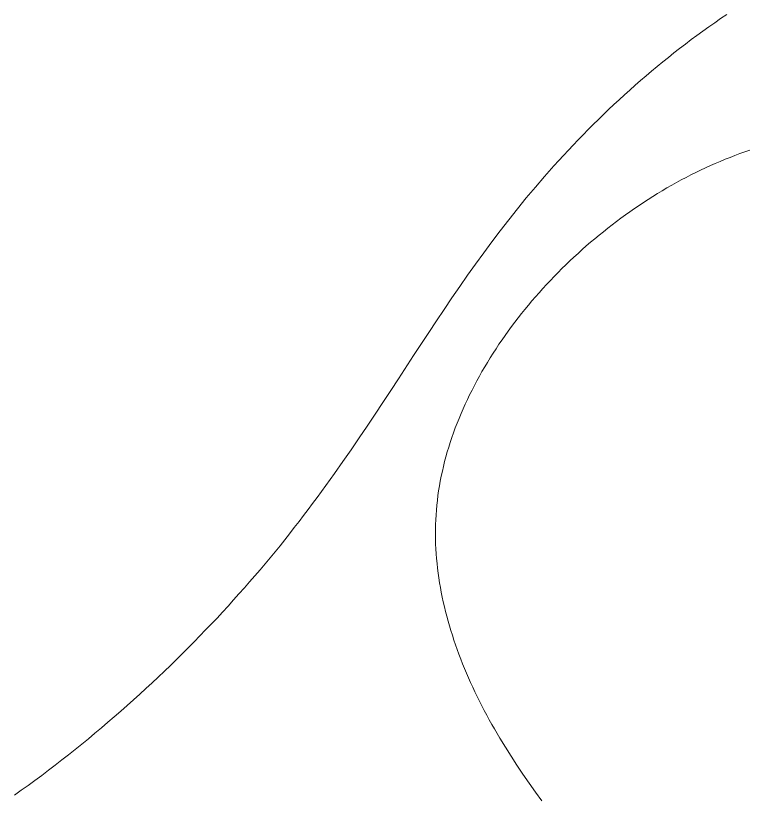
# Model space of a CAD drawing. Header units: inches. Extents: x 0.5 to 31.5, y 7.5 to 12.3.
# Drawn here: x 14.493 to 15.603, y 9.494 to 10.677 of the extents above; entities that cross this region are included whole.
import ezdxf

# ---------------------------------------------------------------- set-up
doc = ezdxf.new("R2010")
doc.units = ezdxf.units.IN
doc.header["$MEASUREMENT"] = 0
doc.layers.add('Layer 1', color=7, linetype='Continuous')

msp = doc.modelspace()

# ---------------------------------------------------------------- linework, layer by layer
at = {"layer": 'Layer 1', "lineweight": 0}
for points in [[(14.4908, 9.4973), (14.5012, 9.5047), (14.5115, 9.5121), (14.5218, 9.5197), (14.5321, 9.5273), (14.5423, 9.535), (14.5525, 9.5428), (14.5626, 9.5506), (14.5727, 9.5586), (14.5827, 9.5666), (14.5927, 9.5746), (14.6027, 9.5828), (14.6126, 9.591), (14.6224, 9.5992), (14.6322, 9.6076), (14.6419, 9.616), (14.6516, 9.6244), (14.6612, 9.6329), (14.6708, 9.6414), (14.6803, 9.65), (14.6897, 9.6587), (14.6991, 9.6674), (14.7084, 9.6761), (14.7176, 9.6849), (14.7267, 9.6937), (14.7358, 9.7026), (14.7448, 9.7114), (14.7538, 9.7204), (14.7626, 9.7293), (14.7714, 9.7383), (14.7801, 9.7473), (14.7887, 9.7563), (14.7973, 9.7653), (14.8057, 9.7744), (14.8141, 9.7835), (14.8224, 9.7926), (14.8305, 9.8017), (14.8386, 9.8108), (14.8466, 9.8199), (14.8545, 9.829), (14.8623, 9.8382), (14.87, 9.8473), (14.8777, 9.8564), (14.8852, 9.8656), (14.8926, 9.8747), (14.8999, 9.8838), (14.9071, 9.8929), (14.9142, 9.9021), (14.9213, 9.9112), (14.9282, 9.9203), (14.9351, 9.9294), (14.9419, 9.9384), (14.9486, 9.9475), (14.9619, 9.9657), (14.9748, 9.9838), (14.9875, 10.0019), (15, 10.0199), (15.0123, 10.0379), (15.0244, 10.0558), (15.0364, 10.0738), (15.0482, 10.0916), (15.06, 10.1094), (15.0716, 10.1272), (15.0947, 10.1625), (15.1178, 10.1975), (15.1294, 10.2149), (15.141, 10.2323), (15.1527, 10.2495), (15.1645, 10.2667), (15.1764, 10.2838), (15.1884, 10.3008), (15.2007, 10.3178), (15.2131, 10.3346), (15.2257, 10.3513), (15.2386, 10.3679), (15.2517, 10.3845), (15.2651, 10.4009), (15.2788, 10.4172), (15.2927, 10.4333), (15.2998, 10.4414), (15.3069, 10.4494), (15.3141, 10.4573), (15.3214, 10.4652), (15.3287, 10.4731), (15.3361, 10.4809), (15.3436, 10.4887), (15.3511, 10.4965), (15.3587, 10.5042), (15.3664, 10.5118), (15.3741, 10.5195), (15.3819, 10.527), (15.3897, 10.5345), (15.3976, 10.542), (15.4056, 10.5494), (15.4136, 10.5567), (15.4217, 10.564), (15.4298, 10.5713), (15.438, 10.5785), (15.4463, 10.5856), (15.4546, 10.5926), (15.463, 10.5996), (15.4714, 10.6066), (15.48, 10.6134), (15.4885, 10.6202), (15.4971, 10.627), (15.5058, 10.6337), (15.5146, 10.6403), (15.5233, 10.6468), (15.5322, 10.6532), (15.5411, 10.6596), (15.5501, 10.6659), (15.5591, 10.6722), (15.5682, 10.6783)], [(15.6033, 10.4731), (15.5958, 10.4706), (15.5883, 10.4679), (15.5808, 10.4651), (15.5733, 10.4622), (15.5658, 10.4593), (15.5584, 10.4562), (15.5509, 10.453), (15.5435, 10.4497), (15.5361, 10.4463), (15.5287, 10.4429), (15.5214, 10.4393), (15.5141, 10.4356), (15.5068, 10.4319), (15.4995, 10.428), (15.4923, 10.4241), (15.4851, 10.4201), (15.4779, 10.416), (15.4708, 10.4118), (15.4637, 10.4075), (15.4566, 10.4031), (15.4496, 10.3987), (15.4426, 10.3941), (15.4357, 10.3895), (15.4287, 10.3848), (15.4219, 10.38), (15.4151, 10.3752), (15.4083, 10.3703), (15.4016, 10.3652), (15.3949, 10.3602), (15.3883, 10.355), (15.3817, 10.3498), (15.3752, 10.3445), (15.3687, 10.3391), (15.3623, 10.3337), (15.3559, 10.3282), (15.3496, 10.3227), (15.3434, 10.317), (15.3372, 10.3114), (15.3311, 10.3056), (15.325, 10.2998), (15.319, 10.2939), (15.3131, 10.288), (15.3073, 10.282), (15.3015, 10.276), (15.2957, 10.2699), (15.2901, 10.2637), (15.2845, 10.2575), (15.279, 10.2513), (15.2736, 10.245), (15.2682, 10.2386), (15.263, 10.2322), (15.2578, 10.2258), (15.2527, 10.2193), (15.2476, 10.2127), (15.2427, 10.2061), (15.2378, 10.1995), (15.2331, 10.1929), (15.2284, 10.1862), (15.2238, 10.1794), (15.2193, 10.1726), (15.2148, 10.1658), (15.2105, 10.159), (15.2063, 10.1521), (15.2022, 10.1452), (15.1981, 10.1382), (15.1942, 10.1313), (15.1903, 10.1243), (15.1866, 10.1172), (15.183, 10.1102), (15.1794, 10.1031), (15.176, 10.096), (15.1727, 10.0889), (15.1695, 10.0817), (15.1664, 10.0745), (15.1634, 10.0673), (15.1605, 10.0601), (15.1577, 10.0529), (15.155, 10.0457), (15.1525, 10.0384), (15.1501, 10.0311), (15.1478, 10.0238), (15.1456, 10.0166), (15.1435, 10.0092), (15.1416, 10.0019), (15.1398, 9.9946), (15.1381, 9.9873), (15.1365, 9.98), (15.135, 9.9726), (15.1337, 9.9653), (15.1325, 9.9579), (15.1315, 9.9506), (15.1306, 9.9433), (15.1298, 9.9359), (15.1291, 9.9286), (15.1286, 9.9213), (15.1282, 9.9139), (15.1279, 9.9066), (15.1278, 9.8993), (15.1277, 9.8919), (15.1278, 9.8846), (15.128, 9.8773), (15.1284, 9.87), (15.1288, 9.8626), (15.1294, 9.8553), (15.1301, 9.848), (15.1308, 9.8407), (15.1318, 9.8334), (15.1328, 9.8261), (15.1339, 9.8188), (15.1351, 9.8116), (15.1365, 9.8043), (15.1379, 9.797), (15.1395, 9.7898), (15.1412, 9.7825), (15.1429, 9.7753), (15.1448, 9.768), (15.1468, 9.7608), (15.1488, 9.7536), (15.151, 9.7464), (15.1533, 9.7392), (15.1556, 9.732), (15.1581, 9.7248), (15.1606, 9.7176), (15.1633, 9.7105), (15.166, 9.7033), (15.1688, 9.6962), (15.1717, 9.689), (15.1747, 9.6819), (15.1778, 9.6748), (15.1809, 9.6677), (15.1842, 9.6606), (15.1875, 9.6536), (15.1909, 9.6465), (15.1944, 9.6395), (15.198, 9.6324), (15.2016, 9.6254), (15.2053, 9.6184), (15.2091, 9.6114), (15.213, 9.6045), (15.2169, 9.5975), (15.225, 9.5837), (15.2334, 9.5699), (15.242, 9.5561), (15.2509, 9.5425), (15.26, 9.5289), (15.2693, 9.5154), (15.2789, 9.502), (15.2887, 9.4886)]]:
    msp.add_lwpolyline(points, dxfattribs=at)

doc.saveas('drawing.dxf')
